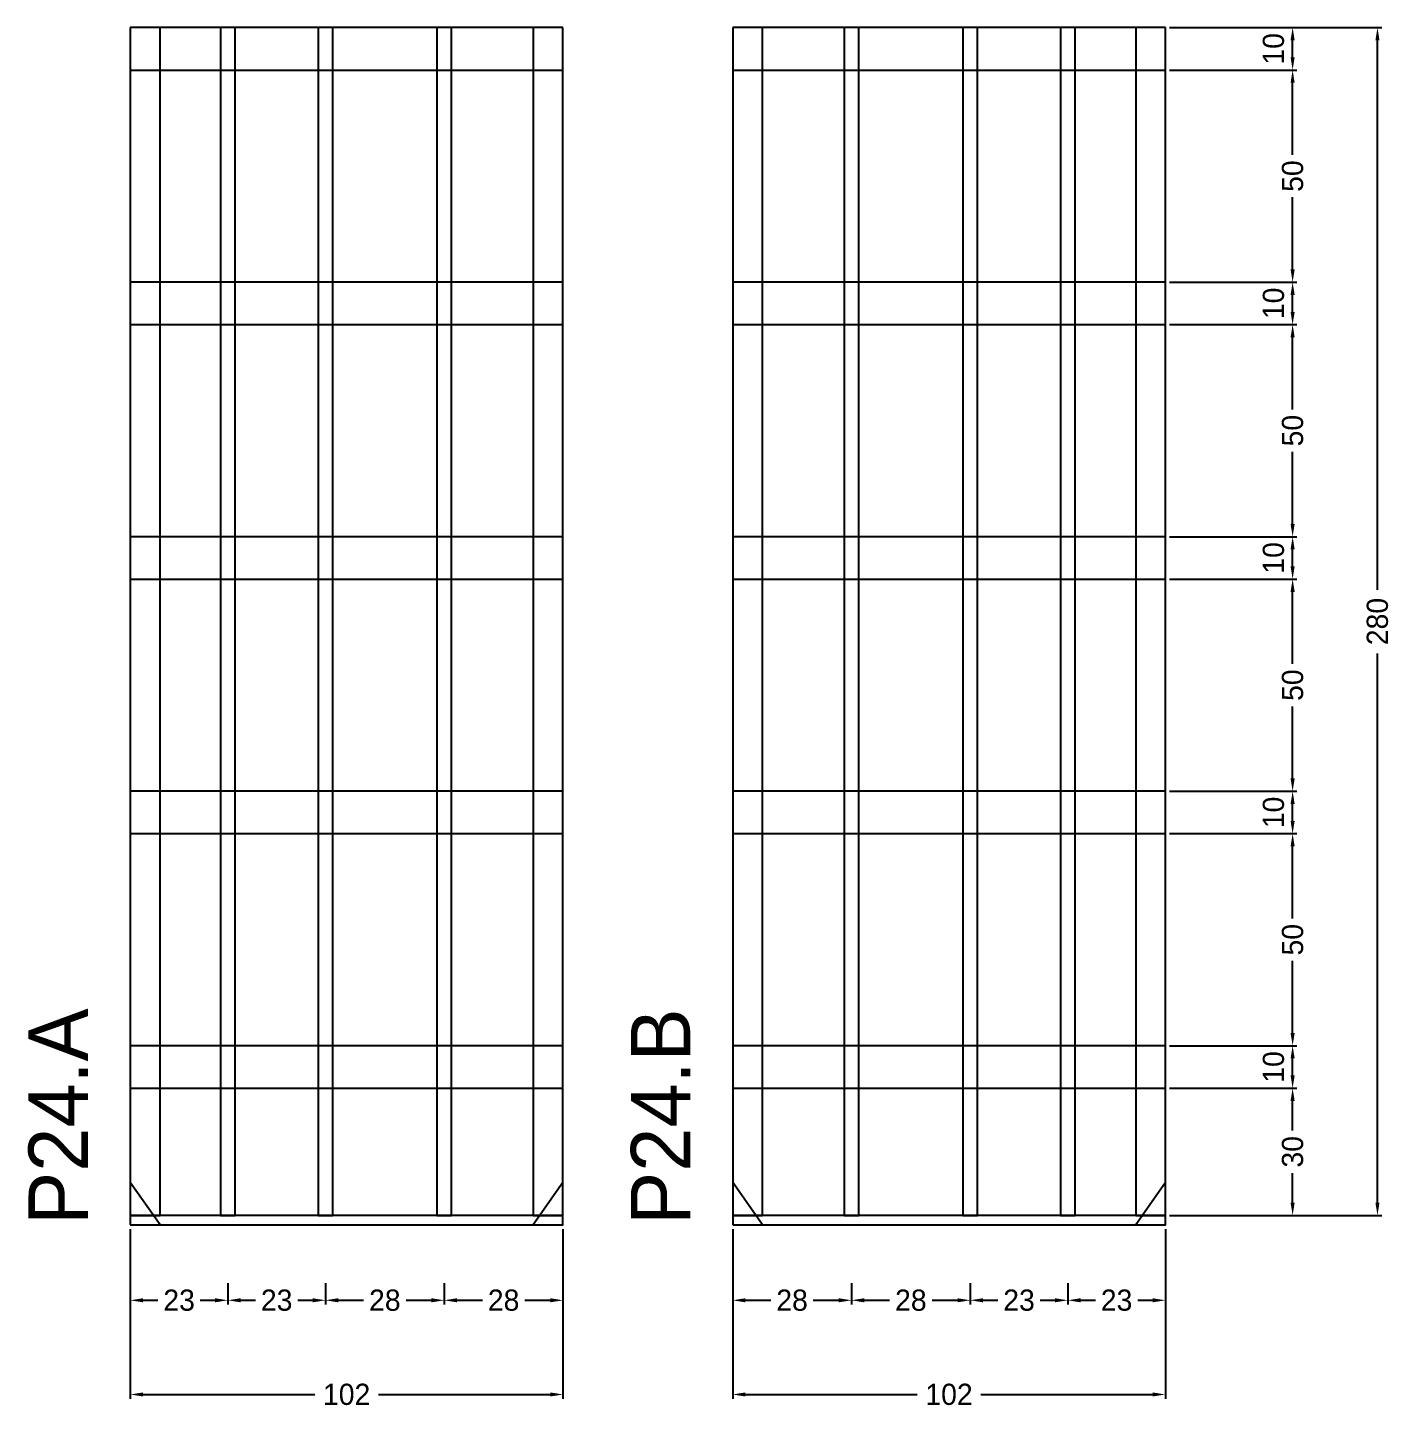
# Model space of a CAD drawing. Header units: centimetres. Extents: x -8500 to 4297, y -467 to 295.
# Drawn here: x 3975.8 to 4297.3, y -43.3 to 282.2 of the extents above; entities that cross this region are included whole.
import ezdxf

# ---------------------------------------------------------------- set-up
doc = ezdxf.new("R2010")
doc.units = ezdxf.units.CM
for name, color, linetype in [('COTA', 241, 'Continuous'), ('NOMENCLATURA', 7, 'Continuous'), ('SARR_2.2x10', 60, 'Continuous'), ('SARR_2.2x7', 40, 'Continuous'), ('SARR_3.5x7', 81, 'Continuous')]:
    doc.layers.add(name, color=color, linetype=linetype)
doc.dimstyles.new('PAINEL-NOVA', dxfattribs={"dimtxt": 5, "dimasz": 3, "dimexe": 1, "dimexo": 1, "dimgap": 1, "dimtad": 1, "dimcen": 2.5, "dimazin": 3, "dimtfac": 1, "dimtmove": 0, "dimatfit": 3})

# ---------------------------------------------------------------- blocks, each defined once
blk = doc.blocks.new('_CLOSEDFILLED')
at = {"color": 0, "linetype": 'BYBLOCK'}
blk.add_solid([(-1, 0.16), (0, 0), (-1, -0.16)], dxfattribs=at)
blk = doc.blocks.new('*D47')
for p, q in [((4000, -13.8), (4000, -18.8)), ((4023, -13.8), (4023, -18.8)), ((4003, -17.8), (4006.5, -17.8)), ((4016.5, -17.8), (4020, -17.8))]:
    blk.add_line(p, q)
at = {"layer": 'Defpoints'}
for p in [(4000, -12.8), (4023, -12.8), (4000, -17.8)]:
    blk.add_point(p, dxfattribs=at)
at = {"layer": 'COTA', "xscale": 3, "yscale": 3, "rotation": 180}
blk.add_blockref('_CLOSEDFILLED', (4000, -17.8), dxfattribs=at)
at = {"layer": 'COTA', "xscale": 3, "yscale": 3}
blk.add_blockref('_CLOSEDFILLED', (4023, -17.8), dxfattribs=at)
at = {"layer": 'COTA', "insert": (4011.5, -17.8), "char_height": 5, "attachment_point": 5}
blk.add_mtext('23', dxfattribs=at)
blk = doc.blocks.new('*D48')
for p, q in [((4023, -13.8), (4023, -18.8)), ((4046, -13.8), (4046, -18.8)), ((4026, -17.8), (4029.5, -17.8)), ((4039.5, -17.8), (4043, -17.8))]:
    blk.add_line(p, q)
at = {"layer": 'Defpoints'}
for p in [(4023, -12.8), (4046, -12.8), (4023, -17.8)]:
    blk.add_point(p, dxfattribs=at)
at = {"layer": 'COTA', "xscale": 3, "yscale": 3, "rotation": 180}
blk.add_blockref('_CLOSEDFILLED', (4023, -17.8), dxfattribs=at)
at = {"layer": 'COTA', "xscale": 3, "yscale": 3}
blk.add_blockref('_CLOSEDFILLED', (4046, -17.8), dxfattribs=at)
at = {"layer": 'COTA', "insert": (4034.5, -17.8), "char_height": 5, "attachment_point": 5}
blk.add_mtext('23', dxfattribs=at)
blk = doc.blocks.new('*D49')
for p, q in [((4046, -13.8), (4046, -18.8)), ((4074, -13.8), (4074, -18.8)), ((4049, -17.8), (4055, -17.8)), ((4065, -17.8), (4071, -17.8))]:
    blk.add_line(p, q)
at = {"layer": 'Defpoints'}
for p in [(4046, -12.8), (4074, -12.8), (4046, -17.8)]:
    blk.add_point(p, dxfattribs=at)
at = {"layer": 'COTA', "xscale": 3, "yscale": 3, "rotation": 180}
blk.add_blockref('_CLOSEDFILLED', (4046, -17.8), dxfattribs=at)
at = {"layer": 'COTA', "xscale": 3, "yscale": 3}
blk.add_blockref('_CLOSEDFILLED', (4074, -17.8), dxfattribs=at)
at = {"layer": 'COTA', "insert": (4060, -17.8), "char_height": 5, "attachment_point": 5}
blk.add_mtext('28', dxfattribs=at)
blk = doc.blocks.new('*D50')
for p, q in [((4074, -13.8), (4074, -18.8)), ((4102, -13.8), (4102, -18.8)), ((4077, -17.8), (4083, -17.8)), ((4093, -17.8), (4099, -17.8))]:
    blk.add_line(p, q)
at = {"layer": 'Defpoints'}
for p in [(4074, -12.8), (4102, -12.8), (4074, -17.8)]:
    blk.add_point(p, dxfattribs=at)
at = {"layer": 'COTA', "xscale": 3, "yscale": 3, "rotation": 180}
blk.add_blockref('_CLOSEDFILLED', (4074, -17.8), dxfattribs=at)
at = {"layer": 'COTA', "xscale": 3, "yscale": 3}
blk.add_blockref('_CLOSEDFILLED', (4102, -17.8), dxfattribs=at)
at = {"layer": 'COTA', "insert": (4088, -17.8), "char_height": 5, "attachment_point": 5}
blk.add_mtext('28', dxfattribs=at)
blk = doc.blocks.new('*D51')
for p, q in [((4000, -1), (4000, -41)), ((4102, -1), (4102, -41)), ((4003, -40), (4043.5, -40)), ((4058.5, -40), (4099, -40))]:
    blk.add_line(p, q)
at = {"layer": 'Defpoints'}
for p in [(4000, 0), (4102, 0), (4000, -40)]:
    blk.add_point(p, dxfattribs=at)
at = {"layer": 'COTA', "xscale": 3, "yscale": 3, "rotation": 180}
blk.add_blockref('_CLOSEDFILLED', (4000, -40), dxfattribs=at)
at = {"layer": 'COTA', "xscale": 3, "yscale": 3}
blk.add_blockref('_CLOSEDFILLED', (4102, -40), dxfattribs=at)
at = {"layer": 'COTA', "insert": (4051, -40), "char_height": 5, "attachment_point": 5}
blk.add_mtext('102', dxfattribs=at)
blk = doc.blocks.new('GRA-E')
at = {"layer": 'SARR_2.2x7'}
blk.add_lwpolyline([(0, 0), (7, 0), (0, 10)], close=True, dxfattribs=at)
blk = doc.blocks.new('GRA-D')
at = {"layer": 'SARR_2.2x7'}
blk.add_lwpolyline([(0, 0), (7, 0), (7, 10)], close=True, dxfattribs=at)
blk = doc.blocks.new('*D52')
for p, q in [((4142, -13.8), (4142, -18.8)), ((4170, -13.8), (4170, -18.8)), ((4145, -17.8), (4151, -17.8)), ((4161, -17.8), (4167, -17.8))]:
    blk.add_line(p, q)
at = {"layer": 'Defpoints'}
for p in [(4142, -12.8), (4170, -12.8), (4142, -17.8)]:
    blk.add_point(p, dxfattribs=at)
at = {"layer": 'COTA', "xscale": 3, "yscale": 3, "rotation": 180}
blk.add_blockref('_CLOSEDFILLED', (4142, -17.8), dxfattribs=at)
at = {"layer": 'COTA', "xscale": 3, "yscale": 3}
blk.add_blockref('_CLOSEDFILLED', (4170, -17.8), dxfattribs=at)
at = {"layer": 'COTA', "insert": (4156, -17.8), "char_height": 5, "attachment_point": 5}
blk.add_mtext('28', dxfattribs=at)
blk = doc.blocks.new('*D53')
for p, q in [((4170, -13.8), (4170, -18.8)), ((4198, -13.8), (4198, -18.8)), ((4173, -17.8), (4179, -17.8)), ((4189, -17.8), (4195, -17.8))]:
    blk.add_line(p, q)
at = {"layer": 'Defpoints'}
for p in [(4170, -12.8), (4198, -12.8), (4170, -17.8)]:
    blk.add_point(p, dxfattribs=at)
at = {"layer": 'COTA', "xscale": 3, "yscale": 3, "rotation": 180}
blk.add_blockref('_CLOSEDFILLED', (4170, -17.8), dxfattribs=at)
at = {"layer": 'COTA', "xscale": 3, "yscale": 3}
blk.add_blockref('_CLOSEDFILLED', (4198, -17.8), dxfattribs=at)
at = {"layer": 'COTA', "insert": (4184, -17.8), "char_height": 5, "attachment_point": 5}
blk.add_mtext('28', dxfattribs=at)
blk = doc.blocks.new('*D54')
for p, q in [((4198, -13.8), (4198, -18.8)), ((4221, -13.8), (4221, -18.8)), ((4201, -17.8), (4204.5, -17.8)), ((4214.5, -17.8), (4218, -17.8))]:
    blk.add_line(p, q)
at = {"layer": 'Defpoints'}
for p in [(4198, -12.8), (4221, -12.8), (4198, -17.8)]:
    blk.add_point(p, dxfattribs=at)
at = {"layer": 'COTA', "xscale": 3, "yscale": 3, "rotation": 180}
blk.add_blockref('_CLOSEDFILLED', (4198, -17.8), dxfattribs=at)
at = {"layer": 'COTA', "xscale": 3, "yscale": 3}
blk.add_blockref('_CLOSEDFILLED', (4221, -17.8), dxfattribs=at)
at = {"layer": 'COTA', "insert": (4209.5, -17.8), "char_height": 5, "attachment_point": 5}
blk.add_mtext('23', dxfattribs=at)
blk = doc.blocks.new('*D55')
for p, q in [((4221, -13.8), (4221, -18.8)), ((4244, -13.8), (4244, -18.8)), ((4224, -17.8), (4227.5, -17.8)), ((4237.5, -17.8), (4241, -17.8))]:
    blk.add_line(p, q)
at = {"layer": 'Defpoints'}
for p in [(4221, -12.8), (4244, -12.8), (4221, -17.8)]:
    blk.add_point(p, dxfattribs=at)
at = {"layer": 'COTA', "xscale": 3, "yscale": 3, "rotation": 180}
blk.add_blockref('_CLOSEDFILLED', (4221, -17.8), dxfattribs=at)
at = {"layer": 'COTA', "xscale": 3, "yscale": 3}
blk.add_blockref('_CLOSEDFILLED', (4244, -17.8), dxfattribs=at)
at = {"layer": 'COTA', "insert": (4232.5, -17.8), "char_height": 5, "attachment_point": 5}
blk.add_mtext('23', dxfattribs=at)
blk = doc.blocks.new('*D56')
for p, q in [((4142, -1), (4142, -41)), ((4244, -1), (4244, -41)), ((4145, -40), (4185.5, -40)), ((4200.5, -40), (4241, -40))]:
    blk.add_line(p, q)
at = {"layer": 'Defpoints'}
for p in [(4142, 0), (4244, 0), (4142, -40)]:
    blk.add_point(p, dxfattribs=at)
at = {"layer": 'COTA', "xscale": 3, "yscale": 3, "rotation": 180}
blk.add_blockref('_CLOSEDFILLED', (4142, -40), dxfattribs=at)
at = {"layer": 'COTA', "xscale": 3, "yscale": 3}
blk.add_blockref('_CLOSEDFILLED', (4244, -40), dxfattribs=at)
at = {"layer": 'COTA', "insert": (4193, -40), "char_height": 5, "attachment_point": 5}
blk.add_mtext('102', dxfattribs=at)
blk = doc.blocks.new('*D57')
for p, q in [((4245, 282.2), (4295, 282.2)), ((4294, 149.7), (4294, 279.2)), ((4294, 5.2), (4294, 134.7)), ((4245, 2.2), (4295, 2.2))]:
    blk.add_line(p, q)
at = {"layer": 'Defpoints'}
for p in [(4244, 282.2), (4244, 2.2), (4294, 2.2)]:
    blk.add_point(p, dxfattribs=at)
at = {"layer": 'COTA', "xscale": 3, "yscale": 3}
for p, rotation in [((4294, 282.2), 90), ((4294, 2.2), 270)]:
    blk.add_blockref('_CLOSEDFILLED', p, dxfattribs=dict(at, rotation=rotation))
at = {"layer": 'COTA', "insert": (4294, 142.2), "char_height": 5, "attachment_point": 5, "rotation": 90}
blk.add_mtext('280', dxfattribs=at)
blk = doc.blocks.new('*D58')
for p, q in [((4245, 32.2), (4275, 32.2)), ((4274, 22.2), (4274, 29.2)), ((4274, 5.2), (4274, 12.2)), ((4245, 2.2), (4275, 2.2))]:
    blk.add_line(p, q)
at = {"layer": 'Defpoints'}
for p in [(4244, 32.2), (4244, 2.2), (4274, 2.2)]:
    blk.add_point(p, dxfattribs=at)
at = {"layer": 'COTA', "xscale": 3, "yscale": 3}
for p, rotation in [((4274, 32.2), 90), ((4274, 2.2), 270)]:
    blk.add_blockref('_CLOSEDFILLED', p, dxfattribs=dict(at, rotation=rotation))
at = {"layer": 'COTA', "insert": (4274, 17.2), "char_height": 5, "attachment_point": 5, "rotation": 90}
blk.add_mtext('30', dxfattribs=at)
blk = doc.blocks.new('*D59')
for p, q in [((4245, 42.2), (4275, 42.2)), ((4274, 35.2), (4274, 39.2)), ((4245, 32.2), (4275, 32.2))]:
    blk.add_line(p, q)
at = {"layer": 'Defpoints'}
for p in [(4244, 42.2), (4244, 32.2), (4274, 32.2)]:
    blk.add_point(p, dxfattribs=at)
at = {"layer": 'COTA', "xscale": 3, "yscale": 3}
for p, rotation in [((4274, 42.2), 90), ((4274, 32.2), 270)]:
    blk.add_blockref('_CLOSEDFILLED', p, dxfattribs=dict(at, rotation=rotation))
at = {"layer": 'COTA', "insert": (4269.5, 37.2), "char_height": 5, "attachment_point": 5, "rotation": 90}
blk.add_mtext('10', dxfattribs=at)
blk = doc.blocks.new('*D60')
for p, q in [((4245, 92.2), (4275, 92.2)), ((4274, 72.2), (4274, 89.2)), ((4274, 45.2), (4274, 62.2)), ((4245, 42.2), (4275, 42.2))]:
    blk.add_line(p, q)
at = {"layer": 'Defpoints'}
for p in [(4244, 92.2), (4244, 42.2), (4274, 42.2)]:
    blk.add_point(p, dxfattribs=at)
at = {"layer": 'COTA', "xscale": 3, "yscale": 3}
for p, rotation in [((4274, 92.2), 90), ((4274, 42.2), 270)]:
    blk.add_blockref('_CLOSEDFILLED', p, dxfattribs=dict(at, rotation=rotation))
at = {"layer": 'COTA', "insert": (4274, 67.2), "char_height": 5, "attachment_point": 5, "rotation": 90}
blk.add_mtext('50', dxfattribs=at)
blk = doc.blocks.new('*D61')
for p, q in [((4245, 102.2), (4275, 102.2)), ((4274, 95.2), (4274, 99.2)), ((4245, 92.2), (4275, 92.2))]:
    blk.add_line(p, q)
at = {"layer": 'Defpoints'}
for p in [(4244, 102.2), (4244, 92.2), (4274, 92.2)]:
    blk.add_point(p, dxfattribs=at)
at = {"layer": 'COTA', "xscale": 3, "yscale": 3}
for p, rotation in [((4274, 102.2), 90), ((4274, 92.2), 270)]:
    blk.add_blockref('_CLOSEDFILLED', p, dxfattribs=dict(at, rotation=rotation))
at = {"layer": 'COTA', "insert": (4269.5, 97.2), "char_height": 5, "attachment_point": 5, "rotation": 90}
blk.add_mtext('10', dxfattribs=at)
blk = doc.blocks.new('*D62')
for p, q in [((4245, 152.2), (4275, 152.2)), ((4274, 132.2), (4274, 149.2)), ((4274, 105.2), (4274, 122.2)), ((4245, 102.2), (4275, 102.2))]:
    blk.add_line(p, q)
at = {"layer": 'Defpoints'}
for p in [(4244, 152.2), (4244, 102.2), (4274, 102.2)]:
    blk.add_point(p, dxfattribs=at)
at = {"layer": 'COTA', "xscale": 3, "yscale": 3}
for p, rotation in [((4274, 152.2), 90), ((4274, 102.2), 270)]:
    blk.add_blockref('_CLOSEDFILLED', p, dxfattribs=dict(at, rotation=rotation))
at = {"layer": 'COTA', "insert": (4274, 127.2), "char_height": 5, "attachment_point": 5, "rotation": 90}
blk.add_mtext('50', dxfattribs=at)
blk = doc.blocks.new('*D63')
for p, q in [((4245, 162.2), (4275, 162.2)), ((4274, 155.2), (4274, 159.2)), ((4245, 152.2), (4275, 152.2))]:
    blk.add_line(p, q)
at = {"layer": 'Defpoints'}
for p in [(4244, 162.2), (4244, 152.2), (4274, 152.2)]:
    blk.add_point(p, dxfattribs=at)
at = {"layer": 'COTA', "xscale": 3, "yscale": 3}
for p, rotation in [((4274, 162.2), 90), ((4274, 152.2), 270)]:
    blk.add_blockref('_CLOSEDFILLED', p, dxfattribs=dict(at, rotation=rotation))
at = {"layer": 'COTA', "insert": (4269.5, 157.2), "char_height": 5, "attachment_point": 5, "rotation": 90}
blk.add_mtext('10', dxfattribs=at)
blk = doc.blocks.new('*D64')
for p, q in [((4245, 212.2), (4275, 212.2)), ((4274, 192.2), (4274, 209.2)), ((4274, 165.2), (4274, 182.2)), ((4245, 162.2), (4275, 162.2))]:
    blk.add_line(p, q)
at = {"layer": 'Defpoints'}
for p in [(4244, 212.2), (4244, 162.2), (4274, 162.2)]:
    blk.add_point(p, dxfattribs=at)
at = {"layer": 'COTA', "xscale": 3, "yscale": 3}
for p, rotation in [((4274, 212.2), 90), ((4274, 162.2), 270)]:
    blk.add_blockref('_CLOSEDFILLED', p, dxfattribs=dict(at, rotation=rotation))
at = {"layer": 'COTA', "insert": (4274, 187.2), "char_height": 5, "attachment_point": 5, "rotation": 90}
blk.add_mtext('50', dxfattribs=at)
blk = doc.blocks.new('*D65')
for p, q in [((4245, 222.2), (4275, 222.2)), ((4274, 215.2), (4274, 219.2)), ((4245, 212.2), (4275, 212.2))]:
    blk.add_line(p, q)
at = {"layer": 'Defpoints'}
for p in [(4244, 222.2), (4244, 212.2), (4274, 212.2)]:
    blk.add_point(p, dxfattribs=at)
at = {"layer": 'COTA', "xscale": 3, "yscale": 3}
for p, rotation in [((4274, 222.2), 90), ((4274, 212.2), 270)]:
    blk.add_blockref('_CLOSEDFILLED', p, dxfattribs=dict(at, rotation=rotation))
at = {"layer": 'COTA', "insert": (4269.5, 217.2), "char_height": 5, "attachment_point": 5, "rotation": 90}
blk.add_mtext('10', dxfattribs=at)
blk = doc.blocks.new('*D66')
for p, q in [((4245, 272.2), (4275, 272.2)), ((4274, 252.2), (4274, 269.2)), ((4274, 225.2), (4274, 242.2)), ((4245, 222.2), (4275, 222.2))]:
    blk.add_line(p, q)
at = {"layer": 'Defpoints'}
for p in [(4244, 272.2), (4244, 222.2), (4274, 222.2)]:
    blk.add_point(p, dxfattribs=at)
at = {"layer": 'COTA', "xscale": 3, "yscale": 3}
for p, rotation in [((4274, 272.2), 90), ((4274, 222.2), 270)]:
    blk.add_blockref('_CLOSEDFILLED', p, dxfattribs=dict(at, rotation=rotation))
at = {"layer": 'COTA', "insert": (4274, 247.2), "char_height": 5, "attachment_point": 5, "rotation": 90}
blk.add_mtext('50', dxfattribs=at)
blk = doc.blocks.new('*D67')
for p, q in [((4245, 282.2), (4275, 282.2)), ((4274, 275.2), (4274, 279.2)), ((4245, 272.2), (4275, 272.2))]:
    blk.add_line(p, q)
at = {"layer": 'Defpoints'}
for p in [(4244, 282.2), (4244, 272.2), (4274, 272.2)]:
    blk.add_point(p, dxfattribs=at)
at = {"layer": 'COTA', "xscale": 3, "yscale": 3}
for p, rotation in [((4274, 282.2), 90), ((4274, 272.2), 270)]:
    blk.add_blockref('_CLOSEDFILLED', p, dxfattribs=dict(at, rotation=rotation))
at = {"layer": 'COTA', "insert": (4269.5, 277.2), "char_height": 5, "attachment_point": 5, "rotation": 90}
blk.add_mtext('10', dxfattribs=at)

msp = doc.modelspace()

# ---------------------------------------------------------------- linework, layer by layer
at = {"layer": 'SARR_2.2x10'}
for p, q in [((4102, 282.2), (4000, 282.2)), ((4000, 282.2), (4000, 272.2)), ((4102, 272.2), (4102, 282.2)), ((4244, 282.2), (4142, 282.2)), ((4142, 282.2), (4142, 272.2)), ((4244, 272.2), (4244, 282.2)), ((4000, 272.2), (4102, 272.2)), ((4142, 272.2), (4244, 272.2)), ((4102, 222.2), (4000, 222.2)), ((4000, 222.2), (4000, 212.2)), ((4102, 212.2), (4102, 222.2)), ((4244, 222.2), (4142, 222.2)), ((4142, 222.2), (4142, 212.2)), ((4244, 212.2), (4244, 222.2)), ((4000, 212.2), (4102, 212.2)), ((4142, 212.2), (4244, 212.2)), ((4102, 162.2), (4000, 162.2)), ((4000, 162.2), (4000, 152.2)), ((4102, 152.2), (4102, 162.2)), ((4244, 162.2), (4142, 162.2)), ((4142, 162.2), (4142, 152.2)), ((4244, 152.2), (4244, 162.2)), ((4000, 152.2), (4102, 152.2)), ((4142, 152.2), (4244, 152.2)), ((4102, 102.2), (4000, 102.2)), ((4000, 102.2), (4000, 92.2)), ((4102, 92.2), (4102, 102.2)), ((4244, 102.2), (4142, 102.2)), ((4142, 102.2), (4142, 92.2)), ((4244, 92.2), (4244, 102.2)), ((4000, 92.2), (4102, 92.2)), ((4142, 92.2), (4244, 92.2)), ((4102, 42.2), (4000, 42.2)), ((4000, 42.2), (4000, 32.2)), ((4102, 32.2), (4102, 42.2)), ((4244, 42.2), (4142, 42.2)), ((4142, 42.2), (4142, 32.2)), ((4244, 32.2), (4244, 42.2)), ((4000, 32.2), (4102, 32.2)), ((4142, 32.2), (4244, 32.2))]:
    msp.add_line(p, q, dxfattribs=at)
at = {"layer": 'SARR_2.2x7'}
for p, q in [((4007, 282.2), (4000, 282.2)), ((4000, 282.2), (4000, 2.2)), ((4007, 2.2), (4007, 282.2)), ((4102, 282.2), (4095, 282.2)), ((4095, 282.2), (4095, 2.2)), ((4102, 2.2), (4102, 282.2)), ((4149, 282.2), (4142, 282.2)), ((4142, 282.2), (4142, 2.2)), ((4149, 2.2), (4149, 282.2)), ((4244, 282.2), (4237, 282.2)), ((4237, 282.2), (4237, 2.2)), ((4244, 2.2), (4244, 282.2)), ((4102, 2.2), (4000, 2.2)), ((4000, 2.2), (4000, 0)), ((4000, 2.2), (4007, 2.2)), ((4000, 0), (4102, 0)), ((4095, 2.2), (4102, 2.2)), ((4102, 0), (4102, 2.2)), ((4244, 2.2), (4142, 2.2)), ((4142, 2.2), (4142, 0)), ((4142, 2.2), (4149, 2.2)), ((4142, 0), (4244, 0)), ((4237, 2.2), (4244, 2.2)), ((4244, 0), (4244, 2.2))]:
    msp.add_line(p, q, dxfattribs=at)
at = {"layer": 'SARR_3.5x7'}
for p, q in [((4024.75, 282.2), (4021.25, 282.2)), ((4021.25, 282.2), (4021.25, 2.2)), ((4024.75, 2.2), (4024.75, 282.2)), ((4047.75, 282.2), (4044.25, 282.2)), ((4044.25, 282.2), (4044.25, 2.2)), ((4047.75, 2.2), (4047.75, 282.2)), ((4075.75, 282.2), (4072.25, 282.2)), ((4072.25, 282.2), (4072.25, 2.2)), ((4075.75, 2.2), (4075.75, 282.2)), ((4171.75, 282.2), (4168.25, 282.2)), ((4168.25, 282.2), (4168.25, 2.2)), ((4171.75, 2.2), (4171.75, 282.2)), ((4199.75, 282.2), (4196.25, 282.2)), ((4196.25, 282.2), (4196.25, 2.2)), ((4199.75, 2.2), (4199.75, 282.2)), ((4222.75, 282.2), (4219.25, 282.2)), ((4219.25, 282.2), (4219.25, 2.2)), ((4222.75, 2.2), (4222.75, 282.2)), ((4021.25, 2.2), (4024.75, 2.2)), ((4044.25, 2.2), (4047.75, 2.2)), ((4072.25, 2.2), (4075.75, 2.2)), ((4168.25, 2.2), (4171.75, 2.2)), ((4196.25, 2.2), (4199.75, 2.2)), ((4219.25, 2.2), (4222.75, 2.2))]:
    msp.add_line(p, q, dxfattribs=at)

# ---------------------------------------------------------------- block references
at = {"layer": 'SARR_2.2x7'}
for name, p in [('GRA-E', (4000, 0)), ('GRA-D', (4095, 0)), ('GRA-E', (4142, 0)), ('GRA-D', (4237, 0))]:
    msp.add_blockref(name, p, dxfattribs=at)

# ---------------------------------------------------------------- texts
at = {"layer": 'NOMENCLATURA'}
for s, p in [('P24.A', (3990, 0)), ('P24.B', (4132, 0))]:
    msp.add_text(s, height=14, rotation=90, dxfattribs=at).set_placement(p)

# ---------------------------------------------------------------- dimensions: what is measured, and where the dimension line sits
at = {"layer": 'COTA'}
for base, p1, p2, picture, middle in [((4294, 2.2), (4244, 2.2), (4244, 282.2), '*D57', (4294, 142.2)), ((4274, 272.2), (4244, 272.2), (4244, 282.2), '*D67', (4269.5, 277.2)), ((4274, 222.2), (4244, 222.2), (4244, 272.2), '*D66', (4274, 247.2)), ((4274, 212.2), (4244, 212.2), (4244, 222.2), '*D65', (4269.5, 217.2)), ((4274, 162.2), (4244, 162.2), (4244, 212.2), '*D64', (4274, 187.2)), ((4274, 152.2), (4244, 152.2), (4244, 162.2), '*D63', (4269.5, 157.2)), ((4274, 102.2), (4244, 102.2), (4244, 152.2), '*D62', (4274, 127.2)), ((4274, 92.2), (4244, 92.2), (4244, 102.2), '*D61', (4269.5, 97.2)), ((4274, 42.2), (4244, 42.2), (4244, 92.2), '*D60', (4274, 67.2)), ((4274, 32.2), (4244, 32.2), (4244, 42.2), '*D59', (4269.5, 37.2)), ((4274, 2.2), (4244, 2.2), (4244, 32.2), '*D58', (4274, 17.2))]:
    dim = msp.add_linear_dim(base=base, p1=p1, p2=p2, angle=90, dimstyle='PAINEL-NOVA', dxfattribs=at)
    dim.commit()
    dim.dimension.update_dxf_attribs({"geometry": picture, "text_midpoint": middle})
for base, p1, p2, picture, middle in [((4000, -40), (4000, 0), (4102, 0), '*D51', (4051, -40)), ((4142, -40), (4142, 0), (4244, 0), '*D56', (4193, -40)), ((4000, -17.8), (4000, -12.8), (4023, -12.8), '*D47', (4011.5, -17.8)), ((4023, -17.8), (4023, -12.8), (4046, -12.8), '*D48', (4034.5, -17.8)), ((4046, -17.8), (4046, -12.8), (4074, -12.8), '*D49', (4060, -17.8)), ((4074, -17.8), (4074, -12.8), (4102, -12.8), '*D50', (4088, -17.8)), ((4142, -17.8), (4142, -12.8), (4170, -12.8), '*D52', (4156, -17.8)), ((4170, -17.8), (4170, -12.8), (4198, -12.8), '*D53', (4184, -17.8)), ((4198, -17.8), (4198, -12.8), (4221, -12.8), '*D54', (4209.5, -17.8)), ((4221, -17.8), (4221, -12.8), (4244, -12.8), '*D55', (4232.5, -17.8))]:
    dim = msp.add_linear_dim(base=base, p1=p1, p2=p2, dimstyle='PAINEL-NOVA', dxfattribs=at)
    dim.commit()
    dim.dimension.update_dxf_attribs({"geometry": picture, "text_midpoint": middle})

doc.saveas('drawing.dxf')
